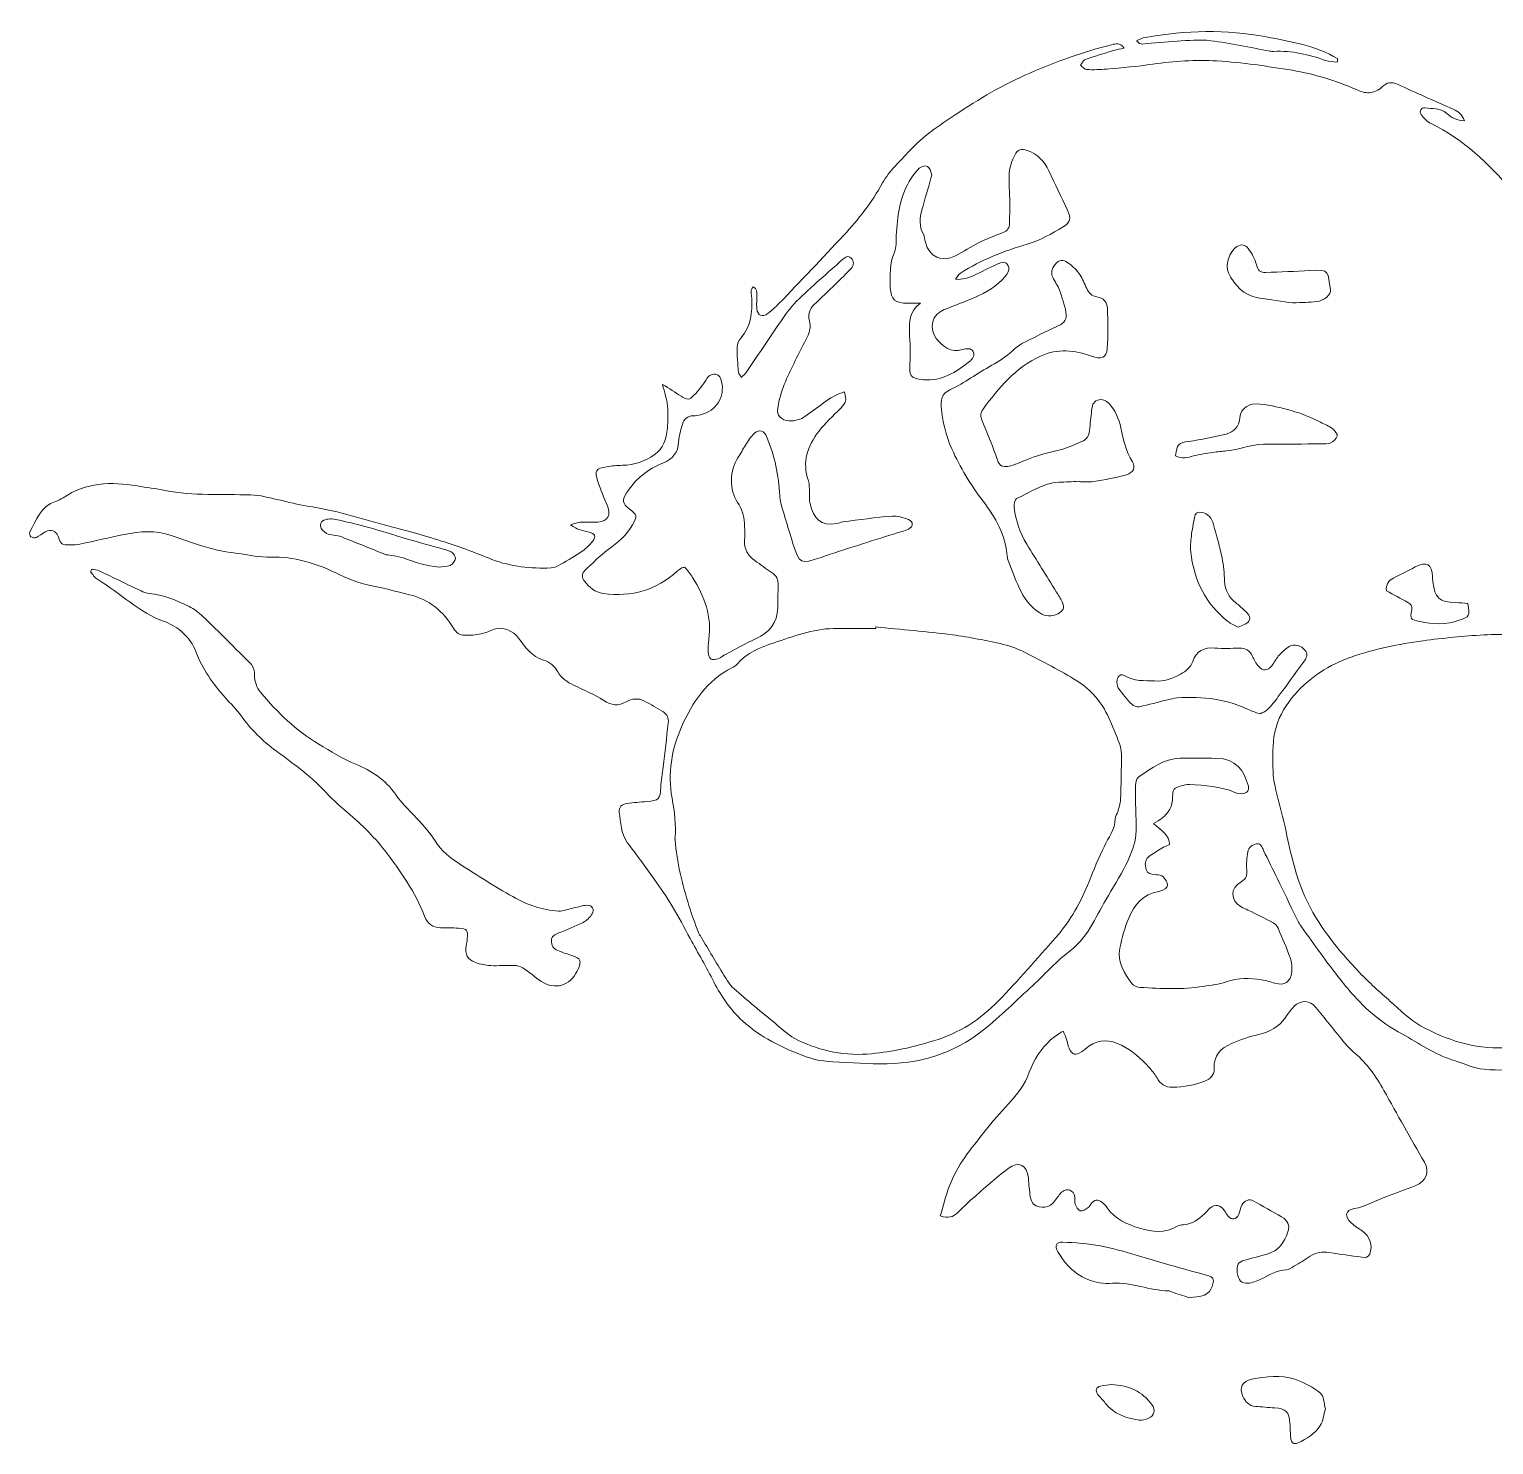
# Model space of a CAD drawing. Header units: inches. Extents: x -81 to 291, y 40 to 264.
# Drawn here: x -81.1 to 150.7, y 40.3 to 264.5 of the extents above; entities that cross this region are included whole.
import ezdxf

# ---------------------------------------------------------------- set-up
doc = ezdxf.new("R2010")
doc.units = ezdxf.units.IN
doc.header["$MEASUREMENT"] = 0
doc.layers.add('Layer 1', color=7, linetype='Continuous')

msp = doc.modelspace()

# ---------------------------------------------------------------- linework, layer by layer
at = {"layer": 'Layer 1', "lineweight": 0}
for points, knots in [([(126, 259.76), (122.53, 261.88), (118.54, 262.51), (114.67, 263.25), (108.34, 264.45), (101.93, 264.29), (95.57, 263.17), (95.07, 263.08), (94.6, 262.82), (94.12, 262.64), (94.48, 262.24), (94.79, 262.1), (95.09, 262.12), (96.91, 262.26), (98.74, 262.48), (100.57, 262.58), (102.34, 262.67), (104.14, 262.86), (105.88, 262.64), (109.02, 262.24), (112.11, 261.56), (115.23, 261), (115.45, 260.96), (115.67, 260.94), (115.89, 260.95), (118.73, 261.06), (121.43, 260.49), (124.07, 259.5), (124.63, 259.28), (125.3, 259.33), (125.91, 259.26), (125.94, 259.43), (125.97, 259.59), (126, 259.76)], [0, 0, 0, 0, 1, 1, 1, 2, 2, 2, 3, 3, 3, 4, 4, 4, 5, 5, 5, 6, 6, 6, 7, 7, 7, 8, 8, 8, 9, 9, 9, 10, 10, 10, 11, 11, 11, 11]), ([(179.66, 219.15), (180.21, 218.28), (180.71, 217.5), (181.2, 216.71), (181.5, 216.23), (181.76, 215.74), (182.05, 215.27), (182.56, 214.43), (183.29, 213.98), (184.29, 214.14), (185.17, 214.27), (186.09, 214.32), (186.9, 214.63), (188.4, 215.19), (189.78, 215.3), (191.25, 214.52), (192.32, 213.95), (193.52, 213.63), (194.64, 213.14), (195.06, 212.95), (195.39, 212.6), (195.77, 212.32), (195.28, 211.43), (194.68, 211.58), (194.25, 211.93), (192.99, 212.98), (191.42, 212.88), (189.97, 213.15), (188.71, 213.39), (187.92, 212.3), (188.53, 211.15), (188.94, 210.39), (189.52, 209.53), (190.25, 209.16), (191.56, 208.49), (192.89, 207.76), (194.5, 207.84), (196.34, 207.94), (198.19, 207.86), (200.03, 207.84), (200.33, 207.83), (200.64, 207.7), (201.31, 207.54), (200.75, 207.09), (200.47, 206.7), (200.13, 206.64), (199.1, 206.43), (198.02, 206.15), (197, 206.27), (195.3, 206.46), (193.53, 206.37), (191.93, 207.19), (191.45, 207.43), (190.84, 207.47), (190.29, 207.49), (188.4, 207.54), (186.5, 207.59), (184.6, 207.54), (180.89, 207.44), (178.93, 204.99), (178.23, 201.77), (178.2, 201.61), (178.19, 201.44), (178.17, 201.27), (177.95, 198.88), (178.06, 196.66), (180.85, 195.71), (181.14, 195.61), (181.35, 195.3), (181.74, 194.97), (181.4, 194.49), (181.1, 194.05), (180.78, 193.62), (179.57, 192.02), (178.24, 190.51), (177.18, 188.81), (176.16, 187.16), (176.1, 185.24), (176.17, 183.3), (176.25, 180.74), (176.11, 178.17), (176.06, 175.61), (176.05, 175.5), (176.05, 175.38), (176.01, 175.28), (174.77, 172.26), (175.95, 169.69), (177.7, 167.36), (180.18, 164.06), (182.81, 160.88), (185.39, 157.66), (186.2, 156.66), (186.61, 156.65), (187.27, 157.69), (187.62, 158.24), (187.83, 158.89), (188.04, 159.52), (188.16, 159.88), (188.15, 160.29), (188.16, 160.68), (188.29, 164.97), (188.24, 169.27), (189.15, 173.51), (189.34, 174.4), (189.54, 175.22), (190.08, 175.96), (191.15, 177.43), (191.75, 177.5), (193.2, 176.34), (194.15, 175.57), (195.16, 174.87), (196.1, 174.08), (197.25, 173.11), (198.56, 172.89), (200.01, 172.97), (201.45, 173.05), (202.9, 173.04), (204.34, 173.04), (208.98, 173.04), (213.61, 173.03), (218.25, 172.99), (219.59, 172.97), (220.61, 173.6), (221.52, 174.44), (222.21, 175.08), (222.08, 175.83), (221.16, 176.09), (219.99, 176.43), (218.76, 176.68), (217.55, 176.72), (215.04, 176.8), (212.53, 176.7), (210.02, 176.72), (209.13, 176.73), (208.24, 176.85), (207.35, 176.97), (206.78, 177.04), (206.29, 177.26), (206.28, 178.15), (206.73, 178.07), (207.08, 178.02), (207.43, 177.93), (210.76, 177.13), (214.14, 176.71), (217.53, 177.33), (218.93, 177.59), (220.24, 178.33), (221.61, 178.77), (224.05, 179.57), (226.5, 180.3), (228.95, 181.06), (229.32, 181.17), (229.76, 181.18), (230.06, 181.39), (231.87, 182.61), (233.93, 183.04), (236.02, 183.45), (238.31, 183.91), (240.59, 184.44), (242.87, 184.93), (243.36, 185.03), (243.87, 185.05), (244.36, 185.14), (245.89, 185.41), (247.41, 185.73), (248.95, 185.98), (251.86, 186.46), (254.76, 187.11), (257.69, 187.31), (261.69, 187.58), (265.71, 187.6), (269.7, 188.22), (271.39, 188.48), (273.16, 188.38), (274.88, 188.27), (277.6, 188.08), (280.32, 187.77), (283.03, 187.47), (285.83, 187.15), (287.86, 185.56), (289.45, 183.35), (289.74, 182.96), (289.84, 182.44), (290.03, 181.98), (290.25, 181.42), (290.42, 180.83), (290.71, 180.32), (291.15, 179.52), (291.24, 178.77), (290.72, 177.78), (289.93, 177.92), (289.12, 178.03), (288.32, 178.21), (285.39, 178.88), (282.5, 179.73), (279.48, 179.91), (278.76, 179.96), (278.04, 180.14), (277.35, 180.34), (274.04, 181.33), (271.03, 180.54), (268.28, 178.68), (267.18, 177.93), (266.13, 177.66), (264.85, 177.76), (261.3, 178.06), (257.85, 177.46), (254.41, 176.62), (251.28, 175.85), (248.11, 175.18), (244.99, 174.38), (242.8, 173.83), (240.58, 173.64), (238.35, 173.66), (235.15, 173.67), (232.98, 172.09), (231.53, 169.36), (231.37, 169.07), (231.22, 168.76), (231.07, 168.47), (229.65, 165.78), (227.44, 164.88), (224.5, 165.79), (220.57, 167), (220.6, 166.96), (217.51, 164.29), (214.98, 162.11), (212.43, 159.93), (209.74, 157.94), (208.29, 156.87), (206.55, 156.19), (204.93, 155.34), (204.78, 155.26), (204.58, 155.26), (204.47, 155.15), (203.08, 153.9), (201.49, 154.24), (199.87, 154.49), (197.83, 154.8), (195.78, 155.01), (193.72, 155.22), (192.77, 155.32), (191.98, 154.9), (191.36, 154.2), (190.65, 153.41), (189.88, 152.65), (189.32, 151.76), (188.08, 149.75), (187.68, 146.13), (191, 144.87), (192.28, 144.38), (193.47, 143.66), (194.81, 142.99), (193.28, 140.86), (191.91, 138.9), (190.5, 136.98), (188.91, 134.81), (187.85, 132.35), (186.79, 129.91), (185.18, 126.18), (183.86, 122.32), (182.21, 118.61), (181.39, 116.74), (180.23, 114.98), (179, 113.34), (176.9, 110.57), (174.48, 108.02), (171.53, 106.21), (168.31, 104.25), (165.03, 102.33), (161.41, 101.15), (161.09, 101.05), (160.75, 100.96), (160.43, 100.96), (159.34, 100.98), (158.33, 100.9), (157.46, 100.11), (157.17, 99.84), (156.63, 99.78), (156.2, 99.77), (153.86, 99.71), (151.5, 99.5), (149.19, 99.74), (147.45, 99.93), (145.78, 100.71), (144.08, 101.25), (141.24, 102.15), (138.81, 103.88), (136.23, 105.31), (134.44, 106.3), (132.68, 107.44), (131.16, 108.8), (129.42, 110.34), (127.86, 112.12), (126.41, 113.95), (124.27, 116.66), (122.29, 119.49), (120.26, 122.29), (119.91, 122.78), (119.64, 123.35), (119.37, 123.89), (118.39, 125.89), (117.43, 127.89), (116.46, 129.89), (115.72, 131.39), (114.98, 132.89), (114.25, 134.4), (114.02, 134.89), (113.89, 135.55), (113.16, 135.44), (112.45, 135.33), (111.86, 134.9), (111.75, 134.18), (111.6, 133.25), (111.51, 132.29), (111.6, 131.36), (111.7, 130.46), (111.52, 129.93), (110.71, 129.44), (108.93, 128.38), (108.96, 126.55), (110.71, 125.46), (111.03, 125.25), (111.42, 125.13), (111.77, 124.96), (113.11, 124.3), (114.46, 123.66), (115.78, 122.96), (116.1, 122.79), (116.4, 122.44), (116.54, 122.11), (117.23, 120.52), (117.92, 118.94), (118.5, 117.31), (118.73, 116.65), (118.77, 115.88), (118.71, 115.17), (118.58, 113.58), (117.58, 112.95), (116.06, 113.37), (115.36, 113.56), (114.66, 113.79), (113.95, 113.9), (112.06, 114.18), (110.2, 114.25), (108.33, 113.6), (107.19, 113.2), (105.94, 113.07), (104.73, 112.88), (101.41, 112.35), (98.06, 112.49), (94.73, 112.72), (94.27, 112.75), (93.65, 112.97), (93.42, 113.31), (92.29, 114.99), (91.05, 116.52), (91.52, 118.94), (91.84, 120.59), (92.28, 122.17), (92.9, 123.66), (93.78, 125.78), (95.18, 127.51), (97.67, 127.92), (97.89, 127.96), (98.1, 128.04), (98.31, 128.11), (98.87, 128.32), (99.15, 128.78), (98.98, 129.3), (98.85, 129.71), (98.49, 130.12), (98.13, 130.37), (97.84, 130.57), (97.37, 130.51), (96.99, 130.58), (96.45, 130.68), (95.88, 130.67), (95.67, 131.38), (95.46, 132.14), (95.42, 132.87), (96.06, 133.39), (96.7, 133.91), (97.44, 134.32), (98.15, 134.74), (98.52, 134.97), (98.94, 135.13), (99.35, 135.33), (99.35, 136.88), (98.12, 137.53), (96.81, 138.66), (97.37, 138.98), (97.78, 139.17), (98.12, 139.44), (99.23, 140.31), (99.86, 141.42), (99.86, 142.88), (99.86, 144.11), (100.03, 144.29), (101.2, 144.62), (101.63, 144.74), (102.08, 144.85), (102.52, 144.83), (104.97, 144.71), (107.42, 144.56), (109.73, 143.6), (110.12, 143.43), (110.6, 143.35), (111.01, 143.41), (111.74, 143.52), (112.05, 144.06), (111.82, 144.76), (111.07, 147.05), (109.97, 148.94), (106.72, 148.99), (104.82, 149.02), (102.93, 149.06), (101.03, 149.01), (98.49, 148.94), (96.55, 147.44), (94.56, 146.11), (94.28, 145.92), (94.04, 145.47), (94.02, 145.13), (93.96, 143.81), (94, 142.47), (94.01, 141.14), (94.02, 139.54), (94.23, 137.89), (93.97, 136.33), (93.73, 134.87), (93.12, 133.44), (92.45, 132.11), (91.5, 130.22), (90.35, 128.44), (89.3, 126.6), (88.47, 125.15), (87.69, 123.67), (86.86, 122.23), (85.9, 120.56), (84.64, 119.24), (83.08, 118.05), (81.15, 116.57), (79.52, 114.68), (77.72, 113.02), (75.14, 110.64), (72.64, 108.16), (69.9, 105.97), (65.14, 102.17), (59.59, 100.52), (53.53, 100.61), (50.69, 100.66), (47.84, 100.8), (45.01, 101.02), (43.85, 101.11), (42.69, 101.43), (41.6, 101.83), (38.01, 103.13), (34.62, 104.83), (31.77, 107.43), (29.86, 109.17), (28.42, 111.26), (27.24, 113.57), (26.05, 115.9), (24.74, 118.17), (23.48, 120.47), (22.54, 122.17), (21.65, 123.91), (20.65, 125.58), (19.76, 127.05), (18.76, 128.46), (17.76, 129.87), (16.37, 131.82), (14.96, 133.76), (13.52, 135.68), (12.45, 137.11), (12.53, 138.83), (12.27, 140.47), (12.15, 141.26), (12.7, 141.72), (13.45, 141.82), (14.5, 141.97), (15.55, 142.08), (16.61, 142.15), (18.53, 142.27), (18.74, 142.52), (18.83, 144.44), (18.87, 145.5), (19.11, 146.54), (19.23, 147.59), (19.5, 149.92), (19.73, 152.25), (20.01, 154.58), (20.11, 155.4), (19.88, 155.98), (19.14, 156.39), (18.17, 156.93), (17.23, 157.53), (16.25, 158.06), (15.28, 158.59), (14.24, 158.44), (13.35, 157.94), (12.07, 157.23), (11.04, 157.36), (9.8, 158.15), (8.31, 159.11), (6.65, 159.82), (5.04, 160.58), (4.01, 161.07), (3.12, 161.67), (2.53, 162.7), (2.02, 163.59), (1.26, 164.24), (0.25, 164.56), (-1.58, 165.13), (-2.68, 166.55), (-3.67, 168.03), (-4.44, 169.17), (-6.22, 169.92), (-7.55, 169.44), (-8.23, 169.2), (-8.89, 168.84), (-9.59, 168.7), (-10.45, 168.53), (-11.35, 168.47), (-12.23, 168.48), (-13, 168.48), (-13.55, 168.89), (-13.97, 169.59), (-15.61, 172.24), (-17.83, 174.18), (-20.96, 174.91), (-23.03, 175.38), (-25.06, 176.01), (-27.14, 176.38), (-29.1, 176.72), (-30.86, 177.52), (-32.62, 178.37), (-35.88, 179.93), (-39.23, 180.96), (-42.92, 180.85), (-44.58, 180.8), (-46.25, 181.16), (-47.9, 181.41), (-49.44, 181.63), (-51, 181.84), (-52.49, 182.25), (-54.58, 182.83), (-56.63, 183.56), (-58.67, 184.27), (-61.14, 185.14), (-63.62, 184.95), (-66.1, 184.45), (-68.44, 183.97), (-70.77, 183.41), (-73.11, 182.91), (-73.6, 182.81), (-74.11, 182.8), (-74.61, 182.79), (-76.04, 182.76), (-76.04, 182.77), (-76.57, 184.16), (-76.93, 185.06), (-77.65, 185.34), (-78.6, 184.86), (-79.1, 184.61), (-79.51, 184.19), (-80.01, 183.97), (-80.25, 183.86), (-80.67, 183.94), (-80.9, 184.09), (-81.06, 184.19), (-81.13, 184.66), (-81.03, 184.84), (-79.99, 186.71), (-79.36, 188.92), (-76.97, 189.67), (-76.55, 189.8), (-76.15, 190.02), (-75.78, 190.26), (-72.16, 192.71), (-68.18, 192.84), (-64.05, 192.14), (-62.57, 191.88), (-61.07, 191.73), (-59.6, 191.43), (-55.12, 190.53), (-50.6, 190.84), (-46.09, 190.72), (-44.6, 190.68), (-43.12, 190.25), (-41.65, 189.94), (-40.12, 189.62), (-38.62, 189.12), (-37.09, 188.92), (-32.86, 188.36), (-28.85, 186.98), (-24.75, 185.93), (-21.57, 185.12), (-18.4, 184.22), (-15.27, 183.22), (-12.77, 182.43), (-10.34, 181.45), (-7.9, 180.5), (-4.88, 179.31), (-1.73, 179.04), (1.47, 179.14), (1.99, 179.16), (2.54, 179.45), (3.01, 179.72), (4.17, 180.38), (5.32, 181.06), (6.41, 181.81), (7.03, 182.24), (7.63, 182.77), (8.06, 183.38), (8.62, 184.16), (8.42, 184.53), (7.48, 184.82), (6.95, 184.99), (6.38, 185.05), (5.86, 185.23), (5.52, 185.35), (5.22, 185.59), (4.54, 185.98), (5.28, 186.19), (5.66, 186.37), (6.04, 186.38), (6.99, 186.42), (7.94, 186.33), (8.89, 186.4), (10.45, 186.51), (11, 187.54), (10.39, 188.96), (9.85, 190.24), (9.31, 191.52), (8.86, 192.83), (8.29, 194.5), (8.57, 194.93), (10.28, 195.17), (11.11, 195.29), (11.94, 195.39), (12.78, 195.4), (14.63, 195.43), (16.35, 196.05), (17.8, 197.05), (19.17, 197.98), (19.75, 199.6), (19.88, 201.26), (19.97, 202.43), (20.01, 203.62), (19.89, 204.77), (19.78, 205.87), (19.42, 206.93), (19.12, 208.22), (20.18, 207.54), (21.12, 206.94), (22.05, 206.34), (23.02, 205.72), (23.31, 205.68), (24.09, 206.48), (24.81, 207.23), (25.45, 208.08), (26, 208.96), (26.37, 209.56), (26.79, 209.87), (27.48, 209.82), (28.21, 209.76), (28.32, 209.22), (28.45, 208.65), (29.03, 206.27), (27.63, 204.02), (25.13, 203.39), (24.76, 203.3), (24.36, 203.24), (23.97, 203.24), (23.05, 203.23), (22.5, 202.74), (22.27, 201.91), (22.01, 201), (21.71, 200.07), (21.66, 199.14), (21.58, 197.41), (20.73, 196.38), (19.17, 195.75), (16.78, 194.79), (14.85, 193.24), (13.43, 191.06), (12.69, 189.94), (12.76, 189.32), (13.82, 188.51), (15.12, 187.5), (15.13, 187.39), (14.34, 185.97), (13.41, 184.32), (12.05, 183.14), (10.52, 182.06), (9.17, 181.1), (8.02, 179.87), (6.8, 178.73), (6.26, 178.22), (6.35, 177.61), (6.76, 177.06), (7.51, 176.05), (8.41, 175.29), (9.74, 175.1), (14.22, 174.47), (18.13, 175.64), (21.49, 178.66), (21.69, 178.85), (21.93, 179), (22.16, 179.15), (22.25, 179.21), (22.37, 179.2), (22.66, 179.26), (23.03, 178.75), (23.5, 178.22), (23.87, 177.63), (25.74, 174.63), (26.96, 171.46), (26.44, 167.82), (26.35, 167.16), (26.32, 166.49), (26.35, 165.82), (26.4, 164.68), (26.95, 164.36), (28.02, 164.82), (28.42, 165), (28.78, 165.29), (29.17, 165.5), (30.74, 166.33), (32.29, 167.21), (33.91, 167.95), (36.03, 168.93), (37.3, 170.43), (37.34, 172.84), (37.35, 174.01), (37.37, 175.19), (37.43, 176.36), (37.47, 177.29), (37.11, 177.95), (36.33, 178.46), (35.44, 179.04), (34.6, 179.68), (33.74, 180.3), (32.63, 181.1), (31.97, 182.09), (32.11, 183.56), (32.2, 184.44), (32.1, 185.34), (32.07, 186.23), (32.03, 187.43), (31.7, 188.5), (30.98, 189.51), (29.64, 191.39), (29.74, 194.68), (31.04, 196.59), (31.48, 197.23), (31.81, 197.94), (32.24, 198.59), (32.67, 199.24), (33.07, 199.94), (33.63, 200.45), (34.47, 201.2), (35.22, 200.91), (35.64, 199.84), (36.83, 196.87), (37.53, 193.78), (37.67, 190.58), (37.68, 190.19), (37.73, 189.79), (37.84, 189.42), (38.46, 187.29), (39.1, 185.16), (39.75, 183.03), (40.76, 179.78), (40.95, 179.7), (44.21, 180.82), (48.06, 182.15), (51.96, 183.32), (55.84, 184.56), (56.58, 184.8), (57.36, 184.97), (58.05, 185.31), (58.85, 185.71), (58.84, 186.46), (58.02, 186.79), (57.2, 187.12), (56.28, 187.43), (55.44, 187.36), (52.83, 187.15), (50.24, 186.76), (47.65, 186.43), (47.32, 186.38), (47.01, 186.23), (46.68, 186.17), (44.13, 185.66), (42.99, 187.01), (42.46, 189.3), (42.32, 189.88), (42.43, 190.52), (42.39, 191.13), (42.35, 191.74), (42.38, 192.39), (42.19, 192.95), (41.18, 195.9), (42.06, 198.47), (43.83, 200.77), (44.84, 202.09), (46.11, 203.22), (47.28, 204.42), (48.19, 205.36), (48.25, 205.57), (47.93, 207.02), (46.69, 206.66), (45.6, 206.07), (44.59, 205.28), (43.63, 204.52), (42.61, 203.83), (41.61, 203.12), (41.43, 202.99), (41.25, 202.84), (41.04, 202.76), (40.02, 202.37), (38.89, 202.22), (37.97, 202.81), (37.02, 203.41), (37.35, 204.56), (37.54, 205.44), (37.81, 206.68), (38.22, 207.92), (38.75, 209.08), (39.76, 211.31), (40.87, 213.5), (41.99, 215.68), (42.43, 216.52), (42.61, 217.36), (42.36, 218.26), (42.07, 219.29), (42.38, 220.14), (43.1, 220.85), (44.22, 221.95), (45.37, 223), (46.49, 224.09), (47.33, 224.9), (48.15, 225.73), (48.95, 226.58), (49.46, 227.11), (49.45, 227.78), (48.97, 228.21), (48.46, 228.66), (48.04, 228.38), (47.65, 228.03), (45.2, 225.83), (42.7, 223.69), (40.34, 221.4), (39.24, 220.32), (38.37, 218.98), (37.49, 217.7), (35.75, 215.18), (34.07, 212.61), (32.35, 210.08), (32.18, 209.82), (31.9, 209.64), (31.58, 209.33), (31.38, 209.68), (31.16, 209.89), (31.14, 210.13), (31.02, 211.46), (30.89, 212.8), (30.9, 214.13), (30.91, 214.63), (31.22, 215.21), (31.56, 215.61), (33.11, 217.46), (33.35, 219.63), (33.23, 221.91), (33.2, 222.49), (32.96, 223.1), (33.44, 223.64), (34.17, 223.4), (34.03, 222.84), (34.04, 222.38), (34.06, 221.65), (33.96, 220.92), (34.04, 220.2), (34.16, 219.1), (34.91, 218.78), (35.8, 219.45), (36.41, 219.92), (37, 220.44), (37.54, 221), (40.96, 224.59), (44.4, 228.17), (47.77, 231.81), (50.12, 234.35), (52.25, 237.04), (53.95, 240.11), (55, 242.02), (56.73, 243.58), (58.23, 245.22), (60.31, 247.51), (62.89, 249.19), (65.44, 250.9), (69.2, 253.44), (73.1, 255.72), (77.25, 257.51), (81.44, 259.33), (85.75, 260.89), (90.2, 262.01), (90.79, 262.16), (91.5, 262.4), (92.2, 261.47), (91.52, 261.32), (91.01, 261.24), (90.52, 261.09), (88.98, 260.62), (87.44, 260.16), (85.93, 259.62), (85.64, 259.51), (85.48, 259.05), (85.25, 258.76), (85.58, 258.52), (85.9, 258.1), (86.25, 258.08), (87.3, 258.02), (88.37, 258.06), (89.42, 258.15), (91.86, 258.36), (94.29, 258.56), (96.72, 258.93), (100.06, 259.45), (103.51, 259.61), (106.88, 259.43), (110.88, 259.22), (114.86, 258.58), (118.82, 257.95), (122.3, 257.39), (125.64, 256.28), (128.9, 254.93), (129.56, 254.65), (130.3, 254.33), (130.97, 254.4), (131.69, 254.47), (132.51, 254.82), (133.02, 255.32), (133.8, 256.08), (134.54, 256.14), (135.44, 255.74), (136.86, 255.1), (138.29, 254.46), (139.71, 253.82), (141.23, 253.15), (142.75, 252.46), (144.28, 251.79), (145.07, 251.45), (145.68, 250.95), (146.05, 249.95), (144.85, 249.97), (143.95, 250.49), (143.26, 251.11), (142.21, 252.07), (140.96, 251.8), (139.79, 252.01), (139.22, 252.1), (138.85, 251.46), (139.2, 250.97), (139.61, 250.4), (140.15, 249.84), (140.76, 249.53), (145.86, 246.99), (149.91, 243.25), (153.5, 238.9), (156.26, 235.54), (159.01, 232.17), (162.52, 229.5), (164.78, 227.79), (166.3, 225.4), (167.65, 222.95), (169.51, 219.55), (171.79, 216.48), (174.41, 213.64), (175.16, 212.82), (175.9, 211.98), (176.67, 211.17), (177.11, 210.7), (177.61, 210.31), (178.26, 210.83), (178.83, 211.3), (179.09, 211.92), (178.71, 212.61), (178.34, 213.29), (177.89, 213.93), (177.43, 214.56), (176.65, 215.61), (176.71, 215.75), (177.61, 216.61), (178.3, 217.29), (178.84, 218.12), (179.66, 219.15)], [0, 0, 0, 0, 1, 1, 1, 2, 2, 2, 3, 3, 3, 4, 4, 4, 5, 5, 5, 6, 6, 6, 7, 7, 7, 8, 8, 8, 9, 9, 9, 10, 10, 10, 11, 11, 11, 12, 12, 12, 13, 13, 13, 14, 14, 14, 15, 15, 15, 16, 16, 16, 17, 17, 17, 18, 18, 18, 19, 19, 19, 20, 20, 20, 21, 21, 21, 22, 22, 22, 23, 23, 23, 24, 24, 24, 25, 25, 25, 26, 26, 26, 27, 27, 27, 28, 28, 28, 29, 29, 29, 30, 30, 30, 31, 31, 31, 32, 32, 32, 33, 33, 33, 34, 34, 34, 35, 35, 35, 36, 36, 36, 37, 37, 37, 38, 38, 38, 39, 39, 39, 40, 40, 40, 41, 41, 41, 42, 42, 42, 43, 43, 43, 44, 44, 44, 45, 45, 45, 46, 46, 46, 47, 47, 47, 48, 48, 48, 49, 49, 49, 50, 50, 50, 51, 51, 51, 52, 52, 52, 53, 53, 53, 54, 54, 54, 55, 55, 55, 56, 56, 56, 57, 57, 57, 58, 58, 58, 59, 59, 59, 60, 60, 60, 61, 61, 61, 62, 62, 62, 63, 63, 63, 64, 64, 64, 65, 65, 65, 66, 66, 66, 67, 67, 67, 68, 68, 68, 69, 69, 69, 70, 70, 70, 71, 71, 71, 72, 72, 72, 73, 73, 73, 74, 74, 74, 75, 75, 75, 76, 76, 76, 77, 77, 77, 78, 78, 78, 79, 79, 79, 80, 80, 80, 81, 81, 81, 82, 82, 82, 83, 83, 83, 84, 84, 84, 85, 85, 85, 86, 86, 86, 87, 87, 87, 88, 88, 88, 89, 89, 89, 90, 90, 90, 91, 91, 91, 92, 92, 92, 93, 93, 93, 94, 94, 94, 95, 95, 95, 96, 96, 96, 97, 97, 97, 98, 98, 98, 99, 99, 99, 100, 100, 100, 101, 101, 101, 102, 102, 102, 103, 103, 103, 104, 104, 104, 105, 105, 105, 106, 106, 106, 107, 107, 107, 108, 108, 108, 109, 109, 109, 110, 110, 110, 111, 111, 111, 112, 112, 112, 113, 113, 113, 114, 114, 114, 115, 115, 115, 116, 116, 116, 117, 117, 117, 118, 118, 118, 119, 119, 119, 120, 120, 120, 121, 121, 121, 122, 122, 122, 123, 123, 123, 124, 124, 124, 125, 125, 125, 126, 126, 126, 127, 127, 127, 128, 128, 128, 129, 129, 129, 130, 130, 130, 131, 131, 131, 132, 132, 132, 133, 133, 133, 134, 134, 134, 135, 135, 135, 136, 136, 136, 137, 137, 137, 138, 138, 138, 139, 139, 139, 140, 140, 140, 141, 141, 141, 142, 142, 142, 143, 143, 143, 144, 144, 144, 145, 145, 145, 146, 146, 146, 147, 147, 147, 148, 148, 148, 149, 149, 149, 150, 150, 150, 151, 151, 151, 152, 152, 152, 153, 153, 153, 154, 154, 154, 155, 155, 155, 156, 156, 156, 157, 157, 157, 158, 158, 158, 159, 159, 159, 160, 160, 160, 161, 161, 161, 162, 162, 162, 163, 163, 163, 164, 164, 164, 165, 165, 165, 166, 166, 166, 167, 167, 167, 168, 168, 168, 169, 169, 169, 170, 170, 170, 171, 171, 171, 172, 172, 172, 173, 173, 173, 174, 174, 174, 175, 175, 175, 176, 176, 176, 177, 177, 177, 178, 178, 178, 179, 179, 179, 180, 180, 180, 181, 181, 181, 182, 182, 182, 183, 183, 183, 184, 184, 184, 185, 185, 185, 186, 186, 186, 187, 187, 187, 188, 188, 188, 189, 189, 189, 190, 190, 190, 191, 191, 191, 192, 192, 192, 193, 193, 193, 194, 194, 194, 195, 195, 195, 196, 196, 196, 197, 197, 197, 198, 198, 198, 199, 199, 199, 200, 200, 200, 201, 201, 201, 202, 202, 202, 203, 203, 203, 204, 204, 204, 205, 205, 205, 206, 206, 206, 207, 207, 207, 208, 208, 208, 209, 209, 209, 210, 210, 210, 211, 211, 211, 212, 212, 212, 213, 213, 213, 214, 214, 214, 215, 215, 215, 216, 216, 216, 217, 217, 217, 218, 218, 218, 219, 219, 219, 220, 220, 220, 221, 221, 221, 222, 222, 222, 223, 223, 223, 224, 224, 224, 225, 225, 225, 226, 226, 226, 227, 227, 227, 228, 228, 228, 229, 229, 229, 230, 230, 230, 231, 231, 231, 232, 232, 232, 233, 233, 233, 234, 234, 234, 235, 235, 235, 236, 236, 236, 237, 237, 237, 238, 238, 238, 239, 239, 239, 240, 240, 240, 241, 241, 241, 242, 242, 242, 243, 243, 243, 244, 244, 244, 245, 245, 245, 246, 246, 246, 247, 247, 247, 248, 248, 248, 249, 249, 249, 250, 250, 250, 251, 251, 251, 252, 252, 252, 253, 253, 253, 254, 254, 254, 255, 255, 255, 256, 256, 256, 257, 257, 257, 258, 258, 258, 259, 259, 259, 260, 260, 260, 261, 261, 261, 262, 262, 262, 263, 263, 263, 264, 264, 264, 265, 265, 265, 266, 266, 266, 267, 267, 267, 268, 268, 268, 269, 269, 269, 270, 270, 270, 271, 271, 271, 272, 272, 272, 273, 273, 273, 274, 274, 274, 275, 275, 275, 276, 276, 276, 277, 277, 277, 278, 278, 278, 279, 279, 279, 280, 280, 280, 281, 281, 281, 282, 282, 282, 283, 283, 283, 284, 284, 284, 285, 285, 285, 286, 286, 286, 287, 287, 287, 288, 288, 288, 289, 289, 289, 290, 290, 290, 291, 291, 291, 292, 292, 292, 293, 293, 293, 294, 294, 294, 295, 295, 295, 296, 296, 296, 297, 297, 297, 298, 298, 298, 299, 299, 299, 300, 300, 300, 301, 301, 301, 302, 302, 302, 303, 303, 303, 304, 304, 304, 305, 305, 305, 306, 306, 306, 307, 307, 307, 308, 308, 308, 309, 309, 309, 310, 310, 310, 311, 311, 311, 312, 312, 312, 313, 313, 313, 314, 314, 314, 315, 315, 315, 316, 316, 316, 317, 317, 317, 318, 318, 318, 319, 319, 319, 320, 320, 320, 321, 321, 321, 322, 322, 322, 323, 323, 323, 324, 324, 324, 325, 325, 325, 326, 326, 326, 327, 327, 327, 328, 328, 328, 329, 329, 329, 330, 330, 330, 331, 331, 331, 332, 332, 332, 333, 333, 333, 333]), ([(59.93, 221.07), (58.11, 219.7), (58.17, 218.09), (58.21, 216.47), (58.25, 214.8), (58.42, 213.12), (58.28, 211.47), (58.13, 209.76), (58.17, 209.13), (60.42, 208.94), (63.26, 208.71), (65.56, 210.15), (67.7, 211.82), (68.16, 212.18), (68.66, 212.76), (68.28, 213.41), (67.9, 214.05), (67.18, 213.88), (66.6, 213.72), (64.74, 213.23), (63.48, 214.11), (62.45, 215.5), (61.17, 217.21), (61.77, 219.31), (63.71, 220.06), (65.32, 220.69), (66.94, 221.31), (68.53, 221.98), (70.35, 222.75), (72, 223.78), (73.32, 225.27), (73.82, 225.84), (74.21, 226.54), (73.67, 227.23), (73.19, 227.85), (72.53, 227.43), (71.99, 227.18), (70.77, 226.63), (69.58, 226.04), (68.38, 225.46), (67.49, 225.04), (66.57, 224.79), (65.51, 224.86), (65.72, 225.27), (65.97, 225.61), (66.3, 225.83), (69.53, 227.98), (73.18, 229.3), (76.84, 230.42), (78.92, 231.06), (80.73, 232.05), (82.52, 233.15), (83.75, 233.9), (83.82, 234.54), (83.19, 235.83), (82.2, 237.88), (81.25, 239.96), (80.27, 242.02), (79.55, 243.54), (78.49, 244.71), (76.84, 245.25), (75.89, 245.55), (75.32, 245.44), (74.87, 244.54), (74.43, 243.66), (74.07, 242.67), (74, 241.71), (73.89, 240.16), (74.08, 238.59), (74.1, 237.03), (74.11, 235.87), (74.05, 234.71), (74.01, 233.54), (73.98, 232.75), (73.48, 232.42), (72.78, 232.16), (71.58, 231.73), (70.39, 231.25), (69.25, 230.68), (67.96, 230.04), (66.75, 229.23), (65.48, 228.56), (63.34, 227.43), (61.29, 228.38), (60.72, 230.73), (60.61, 231.15), (60.62, 231.63), (60.41, 232), (59.68, 233.27), (59.84, 234.58), (60.18, 235.88), (60.62, 237.55), (61.13, 239.19), (61.6, 240.85), (61.67, 241.06), (61.78, 241.32), (61.71, 241.5), (61.55, 241.95), (61.41, 242.56), (61.07, 242.74), (60.75, 242.9), (60.05, 242.72), (59.76, 242.44), (59.14, 241.83), (58.59, 241.1), (58.15, 240.34), (56.61, 237.7), (56.3, 234.76), (56.12, 231.79), (56.07, 230.91), (56.14, 229.94), (55.81, 229.16), (55.03, 227.33), (55.1, 225.45), (55.17, 223.56), (55.25, 221.63), (55.98, 221.01), (57.94, 221.06), (58.46, 221.08), (58.98, 221.07), (59.93, 221.07)], [0, 0, 0, 0, 1, 1, 1, 2, 2, 2, 3, 3, 3, 4, 4, 4, 5, 5, 5, 6, 6, 6, 7, 7, 7, 8, 8, 8, 9, 9, 9, 10, 10, 10, 11, 11, 11, 12, 12, 12, 13, 13, 13, 14, 14, 14, 15, 15, 15, 16, 16, 16, 17, 17, 17, 18, 18, 18, 19, 19, 19, 20, 20, 20, 21, 21, 21, 22, 22, 22, 23, 23, 23, 24, 24, 24, 25, 25, 25, 26, 26, 26, 27, 27, 27, 28, 28, 28, 29, 29, 29, 30, 30, 30, 31, 31, 31, 32, 32, 32, 33, 33, 33, 34, 34, 34, 35, 35, 35, 36, 36, 36, 37, 37, 37, 38, 38, 38, 39, 39, 39, 40, 40, 40, 40]), ([(118.83, 221.11), (120.43, 221.19), (121.55, 221.17), (122.65, 221.32), (123.88, 221.49), (124.99, 222.43), (124.84, 223.24), (124.36, 225.92), (124.87, 226.51), (121.59, 226.25), (119.26, 226.07), (116.92, 226.04), (114.59, 225.95), (113.76, 225.92), (113.35, 226.2), (113.15, 227.14), (112.94, 228.06), (112.36, 228.94), (111.82, 229.75), (111.4, 230.37), (110.71, 230.46), (110.04, 230.03), (108.85, 229.27), (108.1, 227.09), (108.71, 225.86), (109.68, 223.89), (111.08, 222.33), (113.37, 221.93), (115.34, 221.59), (117.32, 221.33), (118.83, 221.11)], [0, 0, 0, 0, 1, 1, 1, 2, 2, 2, 3, 3, 3, 4, 4, 4, 5, 5, 5, 6, 6, 6, 7, 7, 7, 8, 8, 8, 9, 9, 9, 10, 10, 10, 10]), ([(85, 192.86), (85, 192.85), (85, 192.83), (85, 192.81), (85.78, 192.81), (86.58, 192.71), (87.34, 192.84), (89.1, 193.12), (90.86, 193.43), (92.56, 193.91), (93.7, 194.23), (94.04, 195.1), (93.48, 195.97), (92.42, 197.61), (92.1, 199.47), (91.68, 201.31), (91.35, 202.74), (90.82, 204.09), (89.79, 205.17), (89.33, 205.65), (88.71, 205.99), (87.97, 205.71), (87.24, 205.43), (87.08, 204.81), (87.03, 204.09), (86.96, 203.04), (86.78, 201.99), (86.71, 200.93), (86.65, 200.05), (86.25, 199.47), (85.44, 199.15), (84.31, 198.7), (83.21, 198.09), (82.03, 197.85), (79.72, 197.38), (77.51, 196.66), (75.36, 195.71), (74.86, 195.49), (74.31, 195.35), (73.76, 195.23), (72.94, 195.06), (72.44, 195.35), (72.13, 196.22), (71.39, 198.31), (70.57, 200.39), (69.7, 202.43), (69.4, 203.14), (69.39, 203.66), (69.84, 204.28), (72.34, 207.66), (74.97, 210.85), (78.94, 212.69), (81.71, 213.97), (84.37, 213.6), (87.03, 212.68), (88.53, 212.16), (89.4, 212.35), (89.52, 213.9), (89.67, 216.01), (89.62, 218.14), (89.53, 220.25), (89.49, 221.21), (88.92, 221.93), (87.87, 222.07), (87.05, 222.18), (86.61, 222.71), (86.27, 223.39), (85.9, 224.14), (85.62, 224.95), (85.15, 225.63), (84.68, 226.29), (84.08, 226.89), (83.43, 227.37), (82.86, 227.78), (82.14, 228.16), (81.46, 227.45), (80.85, 226.81), (80.47, 226.07), (80.88, 225.18), (81.2, 224.48), (81.7, 223.84), (81.96, 223.12), (82.37, 221.98), (82.73, 220.81), (82.97, 219.62), (83.17, 218.65), (82.72, 217.91), (81.76, 217.49), (80.64, 216.99), (79.53, 216.46), (78.45, 215.9), (77.21, 215.25), (75.81, 214.75), (74.84, 213.82), (72.9, 211.96), (70.5, 210.9), (68.31, 209.48), (67.28, 208.82), (66.24, 208.14), (65.14, 207.63), (63.56, 206.9), (63.09, 206.32), (63.24, 204.64), (63.43, 202.35), (63.96, 200.13), (64.89, 198.02), (66.22, 195.05), (67.89, 192.31), (69.86, 189.71), (71.82, 187.12), (73.46, 184.35), (73.68, 180.97), (73.69, 180.75), (73.75, 180.53), (73.83, 180.32), (74.4, 178.87), (74.92, 177.39), (75.57, 175.98), (76.3, 174.39), (77.29, 173.01), (78.81, 172.02), (79.77, 171.4), (80.69, 171.44), (81.66, 171.88), (82.57, 172.3), (82.79, 172.85), (82.36, 173.77), (82.11, 174.32), (81.76, 174.84), (81.43, 175.36), (79.88, 177.87), (78.33, 180.39), (76.77, 182.9), (75.66, 184.68), (75.03, 186.64), (74.77, 188.7), (74.7, 189.18), (74.87, 190.04), (75.16, 190.16), (77.35, 191.08), (79.31, 192.63), (81.83, 192.71), (82.89, 192.75), (83.94, 192.81), (85, 192.86)], [0, 0, 0, 0, 1, 1, 1, 2, 2, 2, 3, 3, 3, 4, 4, 4, 5, 5, 5, 6, 6, 6, 7, 7, 7, 8, 8, 8, 9, 9, 9, 10, 10, 10, 11, 11, 11, 12, 12, 12, 13, 13, 13, 14, 14, 14, 15, 15, 15, 16, 16, 16, 17, 17, 17, 18, 18, 18, 19, 19, 19, 20, 20, 20, 21, 21, 21, 22, 22, 22, 23, 23, 23, 24, 24, 24, 25, 25, 25, 26, 26, 26, 27, 27, 27, 28, 28, 28, 29, 29, 29, 30, 30, 30, 31, 31, 31, 32, 32, 32, 33, 33, 33, 34, 34, 34, 35, 35, 35, 36, 36, 36, 37, 37, 37, 38, 38, 38, 39, 39, 39, 40, 40, 40, 41, 41, 41, 42, 42, 42, 43, 43, 43, 44, 44, 44, 45, 45, 45, 46, 46, 46, 47, 47, 47, 48, 48, 48, 48]), ([(100.32, 196.89), (101.33, 196.31), (102.22, 196.65), (103.15, 196.88), (104.16, 197.13), (105.2, 197.29), (106.23, 197.45), (106.95, 197.56), (107.67, 197.59), (108.39, 197.67), (110.65, 197.93), (112.78, 198.87), (115.13, 198.77), (117.86, 198.65), (120.6, 198.78), (123.34, 198.81), (123.84, 198.82), (124.4, 198.73), (124.82, 198.93), (125.27, 199.14), (125.78, 199.58), (125.9, 200.02), (125.99, 200.33), (125.55, 200.92), (125.2, 201.18), (124.62, 201.61), (123.93, 201.87), (123.28, 202.21), (120.28, 203.75), (117.06, 204.65), (113.73, 205.09), (111.98, 205.32), (110.61, 204.48), (110.5, 202.96), (110.39, 201.45), (109.55, 200.67), (108.31, 200.35), (106.38, 199.85), (104.4, 199.47), (102.42, 199.19), (100.84, 198.97), (100.51, 198.75), (100.32, 196.89)], [0, 0, 0, 0, 1, 1, 1, 2, 2, 2, 3, 3, 3, 4, 4, 4, 5, 5, 5, 6, 6, 6, 7, 7, 7, 8, 8, 8, 9, 9, 9, 10, 10, 10, 11, 11, 11, 12, 12, 12, 13, 13, 13, 14, 14, 14, 14]), ([(110.25, 169.76), (110.89, 170.1), (111.65, 170.27), (111.94, 170.73), (112.35, 171.38), (111.73, 171.97), (111.24, 172.43), (110.8, 172.85), (110.33, 173.25), (109.85, 173.62), (108.73, 174.5), (108.15, 175.62), (108.08, 177.06), (108.03, 178.28), (107.93, 179.52), (107.68, 180.71), (107.31, 182.5), (106.82, 184.27), (106.31, 186.04), (106.04, 186.98), (105.54, 187.76), (104.43, 187.94), (103.74, 188.05), (103.39, 187.83), (103.3, 187.11), (103.17, 186.13), (102.93, 185.15), (102.82, 184.17), (102.73, 183.34), (102.64, 182.49), (102.73, 181.68), (103.21, 177.22), (105.04, 173.46), (108.62, 170.67), (109.07, 170.31), (109.64, 170.09), (110.25, 169.76)], [0, 0, 0, 0, 1, 1, 1, 2, 2, 2, 3, 3, 3, 4, 4, 4, 5, 5, 5, 6, 6, 6, 7, 7, 7, 8, 8, 8, 9, 9, 9, 10, 10, 10, 11, 11, 11, 12, 12, 12, 12]), ([(-16.26, 179.29), (-15.68, 179.36), (-15.02, 179.31), (-14.49, 179.55), (-14.12, 179.71), (-13.75, 180.24), (-13.69, 180.66), (-13.65, 180.97), (-14.02, 181.48), (-14.34, 181.67), (-14.86, 181.97), (-15.49, 182.09), (-16.08, 182.26), (-18.38, 182.92), (-20.7, 183.52), (-22.98, 184.24), (-26.16, 185.26), (-29.38, 186.13), (-32.64, 186.83), (-33.02, 186.91), (-33.43, 186.94), (-33.8, 186.89), (-34.44, 186.8), (-35.12, 186.49), (-35.05, 185.79), (-35, 185.36), (-34.49, 184.91), (-34.08, 184.6), (-33.8, 184.39), (-33.33, 184.42), (-32.95, 184.34), (-32.52, 184.25), (-32.06, 184.21), (-31.65, 184.05), (-29.38, 183.15), (-27.12, 182.21), (-24.85, 181.31), (-24.55, 181.19), (-24.2, 181.2), (-23.87, 181.14), (-23.23, 181.01), (-22.57, 180.93), (-21.96, 180.72), (-20.1, 180.12), (-18.28, 179.39), (-16.26, 179.29)], [0, 0, 0, 0, 1, 1, 1, 2, 2, 2, 3, 3, 3, 4, 4, 4, 5, 5, 5, 6, 6, 6, 7, 7, 7, 8, 8, 8, 9, 9, 9, 10, 10, 10, 11, 11, 11, 12, 12, 12, 13, 13, 13, 14, 14, 14, 15, 15, 15, 15]), ([(-71.44, 178.54), (-71.06, 178.11), (-70.75, 177.56), (-70.29, 177.29), (-66.73, 175.14), (-63.75, 172.12), (-59.72, 170.64), (-57.52, 169.83), (-55.65, 168.19), (-54.77, 165.9), (-53.7, 163.13), (-52.07, 160.79), (-50.12, 158.62), (-49.26, 157.67), (-48.34, 156.75), (-47.59, 155.72), (-46.04, 153.57), (-44.2, 151.72), (-42.07, 150.17), (-39.13, 148.03), (-36.22, 145.88), (-33.76, 143.17), (-32.98, 142.31), (-32.08, 141.54), (-31.19, 140.78), (-28.88, 138.83), (-26.71, 136.78), (-24.85, 134.37), (-22.35, 131.13), (-20.03, 127.81), (-18.55, 123.97), (-18.08, 122.75), (-17.29, 122.2), (-16.04, 122.17), (-15.1, 122.15), (-14.14, 122.16), (-13.2, 122.09), (-11.81, 121.99), (-11.65, 121.78), (-11.8, 120.45), (-11.85, 120.06), (-11.93, 119.68), (-11.99, 119.29), (-12.17, 117.95), (-11.77, 117.12), (-10.52, 116.65), (-9.75, 116.36), (-8.9, 116.22), (-8.07, 116.17), (-6.85, 116.11), (-5.62, 116.22), (-4.39, 116.19), (-3.92, 116.17), (-3.39, 116.08), (-3.01, 115.83), (-1.99, 115.16), (-1.09, 114.33), (-0.07, 113.66), (2.09, 112.25), (4.47, 112.96), (5.57, 115.27), (5.65, 115.43), (5.73, 115.57), (5.8, 115.72), (6.29, 116.93), (6.11, 117.3), (4.89, 117.71), (4.1, 117.97), (3.3, 118.23), (2.53, 118.55), (1.86, 118.83), (1.49, 119.37), (1.52, 120.13), (1.54, 120.91), (2.13, 121.1), (2.71, 121.34), (4, 121.87), (5.31, 122.37), (6.54, 123.01), (7.1, 123.3), (7.64, 123.8), (7.96, 124.34), (8.38, 125.06), (7.97, 125.73), (7.15, 125.72), (6.45, 125.71), (5.75, 125.45), (5.05, 125.3), (4.25, 125.13), (3.44, 124.77), (2.64, 124.81), (0.05, 124.93), (-2.37, 125.81), (-4.6, 127.09), (-7.46, 128.73), (-10.25, 130.48), (-13.02, 132.26), (-14.52, 133.22), (-15.9, 134.33), (-16.88, 135.9), (-17.55, 136.99), (-18.42, 137.95), (-19.27, 138.92), (-20.55, 140.39), (-22.06, 141.69), (-23.15, 143.29), (-24.75, 145.62), (-26.97, 147.02), (-29.45, 148.07), (-31.52, 148.94), (-33.42, 150.06), (-35.32, 151.23), (-38.88, 153.43), (-41.87, 156.2), (-44.49, 159.44), (-45.16, 160.27), (-45.49, 161.1), (-45.47, 162.18), (-45.45, 162.73), (-45.61, 163.46), (-45.98, 163.83), (-48.5, 166.43), (-51.08, 168.97), (-53.69, 171.49), (-54.32, 172.1), (-55.05, 172.67), (-55.85, 173.04), (-57.86, 173.97), (-59.87, 174.98), (-62.17, 175.1), (-62.6, 175.12), (-63.04, 175.32), (-63.44, 175.51), (-65.65, 176.55), (-67.85, 177.63), (-70.07, 178.67), (-70.41, 178.83), (-70.82, 178.85), (-71.2, 178.93), (-71.28, 178.8), (-71.36, 178.67), (-71.44, 178.54)], [0, 0, 0, 0, 1, 1, 1, 2, 2, 2, 3, 3, 3, 4, 4, 4, 5, 5, 5, 6, 6, 6, 7, 7, 7, 8, 8, 8, 9, 9, 9, 10, 10, 10, 11, 11, 11, 12, 12, 12, 13, 13, 13, 14, 14, 14, 15, 15, 15, 16, 16, 16, 17, 17, 17, 18, 18, 18, 19, 19, 19, 20, 20, 20, 21, 21, 21, 22, 22, 22, 23, 23, 23, 24, 24, 24, 25, 25, 25, 26, 26, 26, 27, 27, 27, 28, 28, 28, 29, 29, 29, 30, 30, 30, 31, 31, 31, 32, 32, 32, 33, 33, 33, 34, 34, 34, 35, 35, 35, 36, 36, 36, 37, 37, 37, 38, 38, 38, 39, 39, 39, 40, 40, 40, 41, 41, 41, 42, 42, 42, 43, 43, 43, 44, 44, 44, 45, 45, 45, 46, 46, 46, 47, 47, 47, 47]), ([(133.69, 175.53), (134.85, 174.9), (135.97, 174.3), (137.08, 173.69), (137.54, 173.43), (137.85, 173.14), (137.72, 172.49), (137.43, 171.05), (137.53, 170.94), (138.97, 170.65), (141.07, 170.21), (143.14, 170.09), (145.23, 170.85), (146.84, 171.43), (146.96, 171.5), (146.57, 173.52), (145.96, 173.57), (145.31, 173.64), (144.66, 173.66), (142.09, 173.74), (141.36, 174.4), (141.04, 176.95), (141.01, 177.23), (141.02, 177.51), (141.01, 177.79), (140.92, 179.72), (140, 180.21), (138.26, 179.3), (137.13, 178.7), (135.99, 178.12), (134.84, 177.55), (134, 177.13), (133.61, 176.49), (133.69, 175.53)], [0, 0, 0, 0, 1, 1, 1, 2, 2, 2, 3, 3, 3, 4, 4, 4, 5, 5, 5, 6, 6, 6, 7, 7, 7, 8, 8, 8, 9, 9, 9, 10, 10, 10, 11, 11, 11, 11]), ([(52.86, 169.8), (52.86, 169.72), (52.85, 169.64), (52.85, 169.56), (50.62, 169.56), (48.38, 169.59), (46.15, 169.55), (42.86, 169.49), (39.83, 168.29), (36.76, 167.29), (34.58, 166.59), (32.45, 165.75), (30.92, 163.89), (30.72, 163.64), (30.38, 163.49), (30.09, 163.34), (26.16, 161.3), (23.82, 157.86), (22.11, 153.97), (20.54, 150.39), (19.9, 146.6), (20.61, 142.69), (21, 140.56), (21.3, 138.43), (21.08, 136.26), (21.08, 136.21), (21.09, 136.15), (21.09, 136.09), (21.36, 132.52), (22.24, 129.07), (23.29, 125.66), (23.73, 124.22), (24.28, 122.83), (24.8, 121.42), (24.89, 121.16), (25.06, 120.93), (25.21, 120.69), (26.4, 118.68), (27.58, 116.66), (28.81, 114.67), (29.27, 113.92), (29.74, 113.12), (30.39, 112.55), (32.56, 110.63), (34.78, 108.78), (37.02, 106.95), (38.14, 106.03), (39.23, 104.99), (40.51, 104.37), (44.19, 102.61), (48.14, 101.81), (52.21, 102.21), (55.54, 102.53), (58.8, 103.27), (62.02, 104.25), (66.03, 105.46), (69.43, 107.62), (72.28, 110.58), (75.42, 113.82), (78.37, 117.25), (81.37, 120.62), (83.69, 123.23), (85.35, 126.24), (86.63, 129.48), (87.36, 131.34), (88.13, 133.2), (89, 135), (89.7, 136.44), (90.77, 137.71), (90.78, 139.43), (90.78, 139.79), (91.07, 140.15), (91.17, 140.52), (91.35, 141.16), (91.59, 141.81), (91.61, 142.46), (91.71, 144.85), (91.75, 147.25), (91.75, 149.65), (91.75, 150.25), (91.61, 150.88), (91.4, 151.44), (90.89, 152.78), (90.32, 154.1), (89.74, 155.42), (88.66, 157.89), (86.92, 159.88), (84.68, 161.28), (82.08, 162.9), (79.33, 164.28), (76.6, 165.68), (75.48, 166.26), (74.27, 166.76), (73.03, 167.04), (70.38, 167.64), (67.7, 168.2), (64.99, 168.55), (60.96, 169.07), (56.91, 169.39), (52.86, 169.8)], [0, 0, 0, 0, 1, 1, 1, 2, 2, 2, 3, 3, 3, 4, 4, 4, 5, 5, 5, 6, 6, 6, 7, 7, 7, 8, 8, 8, 9, 9, 9, 10, 10, 10, 11, 11, 11, 12, 12, 12, 13, 13, 13, 14, 14, 14, 15, 15, 15, 16, 16, 16, 17, 17, 17, 18, 18, 18, 19, 19, 19, 20, 20, 20, 21, 21, 21, 22, 22, 22, 23, 23, 23, 24, 24, 24, 25, 25, 25, 26, 26, 26, 27, 27, 27, 28, 28, 28, 29, 29, 29, 30, 30, 30, 31, 31, 31, 32, 32, 32, 33, 33, 33, 33]), ([(113.71, 156.03), (114.06, 156.23), (114.55, 156.39), (114.87, 156.72), (115.49, 157.35), (116.06, 158.04), (116.58, 158.76), (117.88, 160.5), (119.1, 162.3), (120.42, 164.03), (121.16, 165), (121.32, 165.44), (120.84, 166.08), (120.25, 166.85), (119.12, 167.21), (118.31, 166.71), (117.66, 166.31), (117.11, 165.73), (116.59, 165.16), (116.19, 164.71), (115.94, 164.12), (115.55, 163.64), (114.89, 162.81), (114.15, 162.77), (113.45, 163.57), (113.06, 164.03), (112.75, 164.58), (112.5, 165.14), (112.09, 166.08), (111.42, 166.48), (110.41, 166.45), (109.12, 166.42), (107.83, 166.35), (106.56, 166.46), (104.82, 166.61), (103.63, 166.03), (103.04, 164.34), (102.7, 163.4), (101.99, 162.8), (101.13, 162.32), (99.84, 161.58), (98.5, 161.14), (96.99, 161.24), (95.39, 161.34), (93.76, 161.13), (92.28, 162.07), (91.7, 162.43), (91.15, 162.08), (91.07, 161.41), (91.02, 160.99), (91.03, 160.45), (91.26, 160.13), (91.89, 159.22), (92.61, 158.35), (93.38, 157.55), (93.64, 157.28), (94.2, 157.09), (94.56, 157.16), (96.08, 157.47), (97.58, 157.9), (99.09, 158.27), (99.57, 158.38), (100.07, 158.51), (100.56, 158.55), (104.64, 158.87), (108.57, 158.34), (112.28, 156.53), (112.68, 156.33), (113.12, 156.23), (113.71, 156.03)], [0, 0, 0, 0, 1, 1, 1, 2, 2, 2, 3, 3, 3, 4, 4, 4, 5, 5, 5, 6, 6, 6, 7, 7, 7, 8, 8, 8, 9, 9, 9, 10, 10, 10, 11, 11, 11, 12, 12, 12, 13, 13, 13, 14, 14, 14, 15, 15, 15, 16, 16, 16, 17, 17, 17, 18, 18, 18, 19, 19, 19, 20, 20, 20, 21, 21, 21, 22, 22, 22, 23, 23, 23, 23]), ([(153.81, 168.63), (153.81, 168.61), (153.81, 168.58), (153.81, 168.56), (152.25, 168.56), (150.68, 168.63), (149.13, 168.54), (145.91, 168.35), (142.71, 168.05), (139.5, 167.61), (135.61, 167.09), (131.82, 166.31), (128.12, 165.03), (124.61, 163.82), (121.62, 161.85), (119.18, 159.08), (117.85, 157.57), (116.81, 155.88), (116.23, 153.89), (115.64, 151.91), (115.7, 149.92), (115.73, 147.92), (115.74, 146.87), (115.79, 145.79), (116.02, 144.77), (116.51, 142.54), (117.18, 140.36), (117.66, 138.13), (118.47, 134.38), (119.21, 130.66), (120.8, 127.1), (122.88, 122.46), (126.01, 118.68), (129.44, 115.08), (130.97, 113.47), (132.64, 111.98), (134.32, 110.5), (135.86, 109.15), (137.34, 107.63), (139.11, 106.64), (143.19, 104.37), (147.53, 102.99), (152.35, 103.13), (154.93, 103.2), (157.45, 103.18), (159.91, 104.09), (164.24, 105.7), (168.54, 107.32), (172.11, 110.43), (176.34, 114.12), (179.74, 118.38), (181.78, 123.65), (181.98, 124.16), (182.24, 124.68), (182.58, 125.11), (183.86, 126.73), (184.31, 128.54), (184.14, 130.59), (184.05, 131.8), (184.12, 133.06), (184.36, 134.25), (184.69, 135.93), (185.32, 137.55), (185.7, 139.23), (186.58, 143.09), (186.52, 146.98), (185.84, 150.87), (185.71, 151.57), (185.47, 152.29), (185.13, 152.91), (183.85, 155.26), (182.54, 157.6), (181.17, 159.89), (180.44, 161.1), (179.43, 162.04), (178.12, 162.68), (175.52, 163.95), (172.96, 165.3), (170.37, 166.59), (167.84, 167.85), (165.13, 168.5), (162.34, 168.61), (159.5, 168.71), (156.65, 168.63), (153.81, 168.63)], [0, 0, 0, 0, 1, 1, 1, 2, 2, 2, 3, 3, 3, 4, 4, 4, 5, 5, 5, 6, 6, 6, 7, 7, 7, 8, 8, 8, 9, 9, 9, 10, 10, 10, 11, 11, 11, 12, 12, 12, 13, 13, 13, 14, 14, 14, 15, 15, 15, 16, 16, 16, 17, 17, 17, 18, 18, 18, 19, 19, 19, 20, 20, 20, 21, 21, 21, 22, 22, 22, 23, 23, 23, 24, 24, 24, 25, 25, 25, 26, 26, 26, 27, 27, 27, 28, 28, 28, 28]), ([(65.74, 76.98), (66.56, 77.74), (67.34, 78.54), (68.18, 79.27), (70.03, 80.88), (71.85, 82.54), (73.81, 84.02), (75.49, 85.29), (76.81, 84.61), (77.02, 82.53), (77.12, 81.53), (77.17, 80.52), (77.33, 79.53), (77.39, 79.12), (77.57, 78.62), (77.86, 78.39), (78.93, 77.53), (80.41, 77.81), (81.23, 78.92), (81.6, 79.41), (81.91, 79.97), (82.36, 80.36), (83.15, 81.03), (84.2, 80.59), (84.36, 79.56), (84.42, 79.18), (84.28, 78.74), (84.42, 78.4), (84.59, 77.98), (84.89, 77.41), (85.24, 77.32), (85.6, 77.22), (86.11, 77.6), (86.51, 77.84), (86.69, 77.94), (86.76, 78.21), (86.89, 78.38), (87.47, 79.15), (87.94, 79.24), (88.7, 78.66), (89.01, 78.43), (89.28, 78.13), (89.49, 77.81), (90.74, 75.99), (92.64, 75.2), (94.63, 74.57), (96.64, 73.94), (98.65, 73.75), (100.6, 74.88), (100.88, 75.04), (101.24, 75.09), (101.57, 75.11), (102.93, 75.24), (103.98, 75.93), (104.91, 76.86), (105.18, 77.13), (105.41, 77.46), (105.71, 77.71), (106.64, 78.46), (107.39, 78.34), (108.08, 77.34), (108.27, 77.07), (108.41, 76.75), (108.64, 76.51), (109.28, 75.81), (109.91, 75.91), (110.32, 76.79), (110.53, 77.25), (110.6, 77.77), (110.82, 78.21), (111.2, 78.98), (112, 79.28), (112.63, 78.93), (114.12, 78.08), (115.61, 77.22), (117.1, 76.37), (118.1, 75.79), (118.47, 75.08), (118.12, 74), (117.59, 72.34), (116.64, 70.99), (114.84, 70.48), (113.66, 70.15), (112.48, 69.84), (111.29, 69.51), (110.22, 69.22), (109.93, 68.73), (110.1, 67.51), (110.25, 66.34), (110.76, 65.76), (111.78, 65.86), (112.48, 65.92), (113.18, 66.2), (113.83, 66.5), (115.13, 67.11), (116.32, 67.97), (117.86, 67.99), (118.26, 68), (118.68, 68.32), (119.06, 68.54), (119.92, 69.05), (120.78, 69.58), (121.62, 70.13), (122.56, 70.75), (123.55, 70.91), (124.66, 70.73), (126.36, 70.45), (128.08, 70.24), (129.79, 69.99), (130.31, 69.92), (130.8, 69.88), (131.05, 70.49), (131.58, 71.8), (131.09, 73.31), (129.88, 74.14), (129.28, 74.55), (128.67, 74.95), (128.13, 75.43), (127.02, 76.4), (127.16, 77.43), (128.58, 77.68), (130.45, 78), (132.01, 78.99), (133.73, 79.59), (135.26, 80.12), (136.76, 80.71), (138.26, 81.3), (140.04, 82), (140.59, 83.5), (139.72, 85.02), (137.56, 88.8), (135.4, 92.58), (133.31, 96.39), (132.09, 98.62), (130.65, 100.63), (128.71, 102.29), (127.99, 102.9), (127.34, 103.61), (126.74, 104.33), (125.32, 106.05), (123.98, 107.84), (122.54, 109.54), (121.55, 110.73), (120.19, 110.77), (119.05, 109.68), (118.54, 109.18), (118.12, 108.57), (117.72, 107.97), (116.69, 106.43), (115.22, 105.69), (113.46, 105.26), (112.01, 104.91), (110.57, 104.42), (109.19, 103.82), (107.53, 103.09), (106.31, 101.96), (106.44, 99.87), (106.5, 98.88), (105.87, 98.25), (104.95, 97.87), (103.32, 97.18), (101.62, 96.98), (99.88, 96.9), (98.66, 96.85), (97.91, 97.43), (97.34, 98.45), (97.02, 99.02), (96.59, 99.54), (96.15, 100.03), (94.88, 101.43), (93.54, 102.68), (91.77, 103.55), (89.96, 104.44), (88.26, 104.58), (86.61, 103.42), (86.2, 103.13), (85.84, 102.78), (85.42, 102.5), (84.47, 101.86), (83.94, 102.01), (83.47, 103.08), (83.27, 103.54), (83.21, 104.05), (83.05, 104.52), (82.93, 104.87), (82.77, 105.21), (82.51, 105.8), (81.77, 105.28), (81.1, 104.9), (80.55, 104.4), (78.97, 102.99), (77.9, 101.23), (77.17, 99.27), (76.46, 97.34), (75.28, 95.76), (73.88, 94.28), (72.58, 92.91), (71.34, 91.47), (70.17, 89.98), (68, 87.22), (65.71, 84.52), (64.49, 81.16), (63.94, 79.66), (63.56, 78.11), (63.08, 76.52), (64.34, 76.08), (65.09, 76.36), (65.74, 76.98)], [0, 0, 0, 0, 1, 1, 1, 2, 2, 2, 3, 3, 3, 4, 4, 4, 5, 5, 5, 6, 6, 6, 7, 7, 7, 8, 8, 8, 9, 9, 9, 10, 10, 10, 11, 11, 11, 12, 12, 12, 13, 13, 13, 14, 14, 14, 15, 15, 15, 16, 16, 16, 17, 17, 17, 18, 18, 18, 19, 19, 19, 20, 20, 20, 21, 21, 21, 22, 22, 22, 23, 23, 23, 24, 24, 24, 25, 25, 25, 26, 26, 26, 27, 27, 27, 28, 28, 28, 29, 29, 29, 30, 30, 30, 31, 31, 31, 32, 32, 32, 33, 33, 33, 34, 34, 34, 35, 35, 35, 36, 36, 36, 37, 37, 37, 38, 38, 38, 39, 39, 39, 40, 40, 40, 41, 41, 41, 42, 42, 42, 43, 43, 43, 44, 44, 44, 45, 45, 45, 46, 46, 46, 47, 47, 47, 48, 48, 48, 49, 49, 49, 50, 50, 50, 51, 51, 51, 52, 52, 52, 53, 53, 53, 54, 54, 54, 55, 55, 55, 56, 56, 56, 57, 57, 57, 58, 58, 58, 59, 59, 59, 60, 60, 60, 61, 61, 61, 62, 62, 62, 63, 63, 63, 64, 64, 64, 65, 65, 65, 66, 66, 66, 67, 67, 67, 68, 68, 68, 69, 69, 69, 69]), ([(105.67, 64.57), (106.03, 65), (106.28, 65.62), (106.31, 66.18), (106.36, 66.85), (105.71, 67), (105.15, 67.15), (102.89, 67.77), (100.64, 68.4), (98.4, 69.04), (96.95, 69.45), (95.53, 69.92), (94.08, 70.32), (92.2, 70.84), (90.34, 71.43), (88.43, 71.77), (86.47, 72.12), (84.46, 72.3), (82.47, 72.37), (81.39, 72.41), (81.12, 71.77), (81.7, 70.82), (82.13, 70.11), (82.61, 69.41), (83.17, 68.8), (85.08, 66.69), (87.53, 65.68), (90.33, 65.85), (93.39, 66.05), (96.21, 64.67), (99.23, 64.67), (99.38, 64.67), (99.53, 64.55), (99.69, 64.49), (100.62, 64.18), (101.54, 63.88), (102.47, 63.57), (104.32, 63.74), (105.06, 63.85), (105.67, 64.57)], [0, 0, 0, 0, 1, 1, 1, 2, 2, 2, 3, 3, 3, 4, 4, 4, 5, 5, 5, 6, 6, 6, 7, 7, 7, 8, 8, 8, 9, 9, 9, 10, 10, 10, 11, 11, 11, 12, 12, 12, 13, 13, 13, 13]), ([(123.24, 48.45), (122.05, 49.4), (120.64, 50.19), (119.19, 50.67), (116.98, 51.39), (114.66, 51.05), (112.4, 50.66), (110.89, 50.4), (110.35, 49.32), (110.98, 47.93), (111.37, 47.08), (111.98, 46.45), (112.99, 46.36), (113.98, 46.28), (114.98, 46.17), (115.98, 46.12), (117.8, 46.01), (118.32, 45.52), (118.43, 43.67), (118.48, 42.89), (118.49, 42.11), (118.55, 41.33), (118.61, 40.62), (119.03, 40.29), (119.69, 40.58), (121.09, 41.2), (122.38, 42.04), (123.21, 43.32), (123.69, 44.06), (123.77, 45.05), (124.05, 45.96), (123.78, 46.88), (123.79, 48.02), (123.24, 48.45)], [0, 0, 0, 0, 1, 1, 1, 2, 2, 2, 3, 3, 3, 4, 4, 4, 5, 5, 5, 6, 6, 6, 7, 7, 7, 8, 8, 8, 9, 9, 9, 10, 10, 10, 11, 11, 11, 11]), ([(88.42, 49.57), (87.75, 49.39), (87.58, 48.85), (87.99, 48.27), (88.35, 47.78), (88.82, 47.37), (89.19, 46.89), (90.56, 45.15), (92.49, 44.5), (94.56, 44.19), (95.02, 44.12), (95.57, 44.27), (96.01, 44.46), (97, 44.91), (97.22, 45.77), (96.56, 46.64), (95.03, 48.69), (92.98, 49.75), (90.12, 49.81), (89.74, 49.76), (89.06, 49.74), (88.42, 49.57)], [0, 0, 0, 0, 1, 1, 1, 2, 2, 2, 3, 3, 3, 4, 4, 4, 5, 5, 5, 6, 6, 6, 7, 7, 7, 7])]:
    msp.add_open_spline(points, degree=3, knots=knots, dxfattribs=at)

doc.saveas('drawing.dxf')
